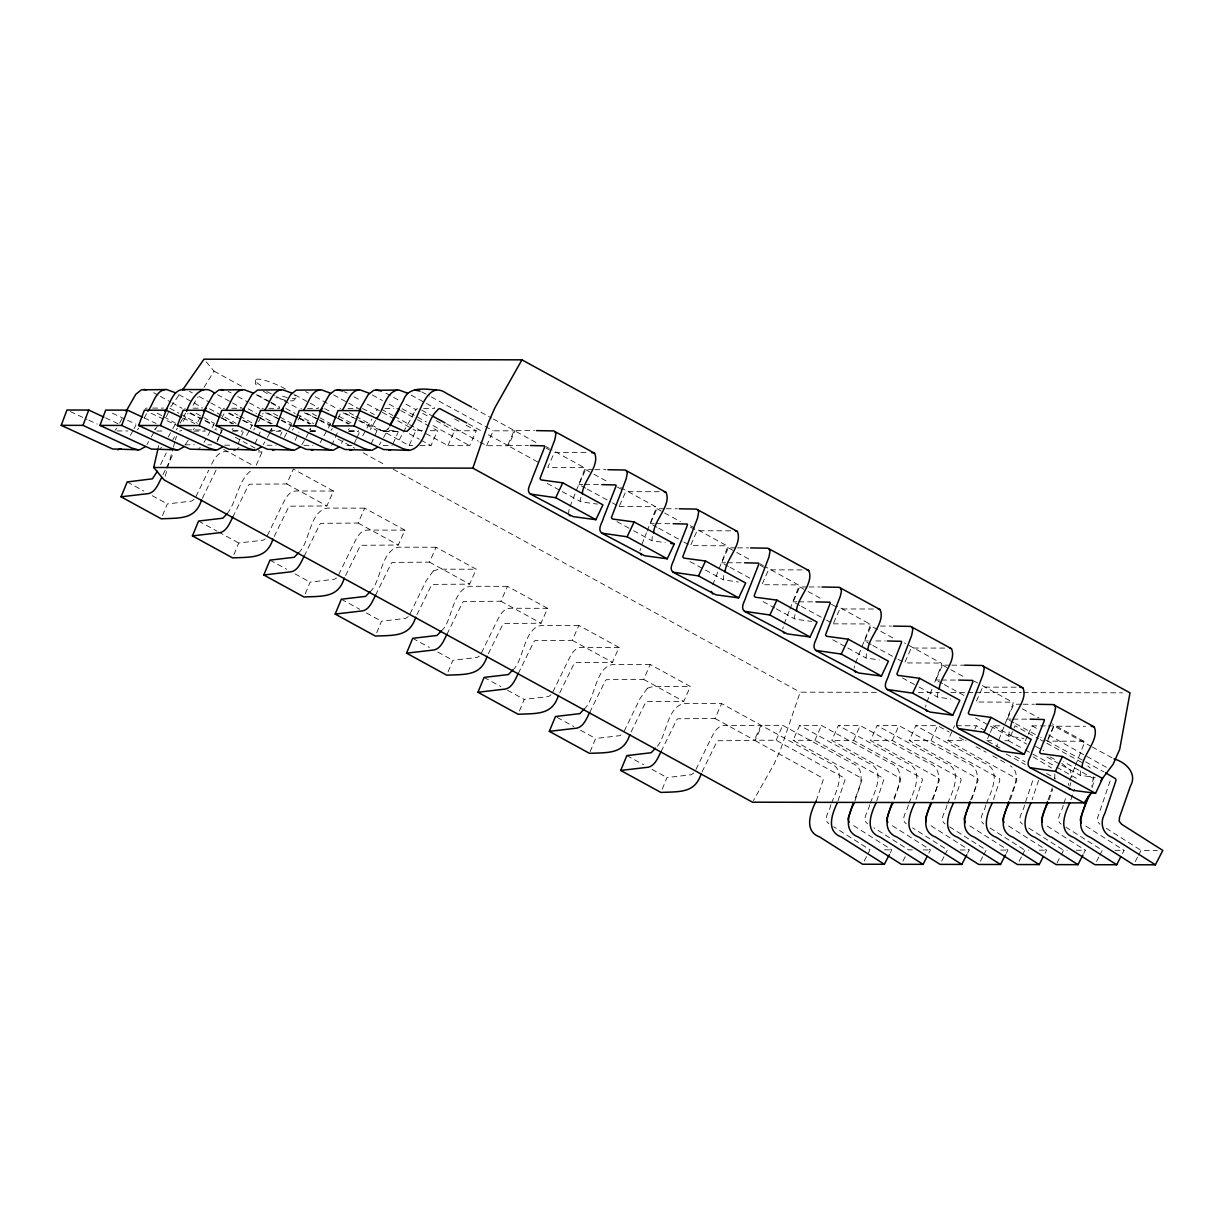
<?xml version="1.0" encoding="UTF-8"?>
<svg xmlns="http://www.w3.org/2000/svg" width="1224" height="1224" viewBox="0 0 1224 1224"><rect width="100%" height="100%" fill="white"/><g stroke="black" fill="none" stroke-linecap="round" stroke-linejoin="round"><path stroke-width="0.75" stroke-dasharray="5 3.75" d="M285.406 388.926A22.124 4.253 23.9 0 0 255.433 380.144L256.964 382.73L262.548 386.861M290.425 400.845C294.173 401.763 298.319 396.974 293.974 394.602M568.548 513.177L569.099 509.505M1038.564 780.3L1032.184 799.624M1054.813 778.862L1054.828 774.012M1093.705 776.98L1091.624 786.221M639.999 550.877L640.489 548.612M854.153 668.151L854.627 665.887M996.902 746.334L997.392 744.07M782.794 628.907L783.238 626.795M925.543 707.089L926.002 704.978M1068.307 785.273L1068.766 783.161M157.911 449.147L158.753 445.475M165.194 476.335L172.89 449.009M173.395 447.188L174.94 441.726M175.445 439.906L176.47 436.264M1032.674 780.805L1025.085 803.372M1069.837 786.175L1070.878 782.656M1110.107 780.973L1097.377 818.443L1097.454 821.335L1099.871 824.242M876.445 692.325L800.175 692.172L780.881 748.767L774.272 763.654L753.433 800.588M816.209 800.894L823.201 779.902A3.152 2.831 -89.9 0 0 822.528 777.974L754.367 740.214L760.961 725.327L782.748 725.373L851.277 762.904C867.938 768.779 859.523 788.7 854.474 799.563M830.882 804.704C830.438 810.212 822.161 818.978 828.847 823.691M831.494 802.975C836.512 791.454 847.268 769.406 829.505 762.858L721.609 703.616L684.43 703.54C666.055 706.324 666.606 739.418 655.452 748.185M837.981 800.94L844.973 779.902A3.152 2.831 -89.9 0 0 844.285 777.974L776.138 740.26L754.367 740.214M854.933 800.986L861.91 779.979A3.152 2.831 -89.9 0 0 861.252 778.051L793.091 740.291L799.685 725.404L821.457 725.449L890.001 762.98C906.663 768.856 898.232 788.791 893.199 799.654M869.606 804.78C869.162 810.288 860.87 819.07 867.571 823.767M870.203 803.066C875.236 791.53 885.977 769.483 868.214 762.934L799.685 725.404M876.705 801.031L883.682 779.979A3.152 2.831 -89.9 0 0 882.994 778.066L814.863 740.336L793.091 740.291M894.254 799.333L900.635 780.071A3.152 2.831 -89.9 0 0 899.977 778.127L831.8 740.367L838.394 725.48L860.181 725.526L928.71 763.057C945.372 768.947 936.957 788.868 931.908 799.731M908.315 804.872C907.871 810.365 899.594 819.147 906.28 823.844M908.927 803.143C913.961 791.607 924.701 769.559 906.938 763.026L838.394 725.48M916.026 799.379L922.406 780.055A3.152 2.831 -89.9 0 0 921.718 778.143L853.587 740.413L831.8 740.367M932.963 799.41L939.344 780.147A3.152 2.831 -89.9 0 0 938.686 778.219L870.524 740.443L877.118 725.557L898.89 725.602L967.434 763.149C984.096 769.024 975.666 788.944 970.632 799.808M947.039 804.948C946.596 810.456 938.318 819.223 945.005 823.92M947.651 803.219C952.624 791.699 963.533 769.636 945.662 763.103L877.118 725.557M954.751 799.456L961.131 780.132A3.152 2.831 -89.9 0 0 960.442 778.219L892.296 740.489L870.524 740.443M971.688 799.501L978.068 780.223A3.152 2.831 -89.9 0 0 977.41 778.296L909.233 740.535L915.843 725.648L937.615 725.694L931.02 740.581L909.233 740.535M985.764 805.025C985.305 810.533 977.027 819.3 983.729 823.997M986.36 803.296C991.394 791.775 1002.135 769.728 984.371 763.179L915.843 725.648M993.46 799.547L999.84 780.223A3.152 2.831 -89.9 0 0 999.151 778.296L931.02 740.581M1009.356 799.884C1011.85 790.123 1022.79 773.798 1010.366 765.826M1010.397 799.578L1016.777 780.3A3.152 2.831 -89.9 0 0 1016.119 778.372L947.957 740.612L954.552 725.725M1024.473 805.101C1024.029 810.609 1015.752 819.376 1022.438 824.089M1048.065 799.976L1052.288 787.874M1049.121 799.654L1052.732 789.312M1063.197 805.193C1062.753 810.686 1054.461 819.468 1061.162 824.165M1063.794 803.464L1066.211 796.549M1070.893 799.7L1074.519 789.342M1092.053 787.659L1094.225 780.468A3.152 2.831 -89.9 0 0 1093.568 778.541L1063.717 761.756M580.926 497.327L580.13 500.631L581.186 501.901L597.48 504.104M652.3 536.418L651.902 540.702L665.244 542.706M723.69 575.51L723.277 579.793L738.439 582.043M795.064 614.601L794.269 617.906L795.325 619.176L811.619 621.379M866.439 653.692L866.041 657.992L879.383 659.981M937.829 692.784L937.416 697.083L950.757 699.072M1009.203 731.876L1008.806 736.175L1023.952 738.409M1080.578 770.967L1080.18 775.266L1095.342 777.5M569.986 506.675L584.751 469.144A3.152 1.239 -61.3 0 0 584.659 467.874L550.953 449.33M641.942 544.267L646.471 532.777M712.751 584.858L727.515 547.327A3.152 1.239 -61.3 0 0 727.408 546.057L690.382 525.677M784.125 623.949L789.22 610.975M855.515 663.041L870.279 625.51A3.152 1.239 -61.3 0 0 870.172 624.24L836.482 605.696M926.889 702.132L931.984 689.158M998.845 739.74L1013.044 703.693A3.152 1.239 -61.3 0 0 1012.936 702.423L979.231 683.879M1069.654 780.315L1074.749 767.341M647.159 531.032L656.141 508.235A3.152 1.239 -61.3 0 0 656.033 506.966L620.66 487.504M789.924 609.215L798.889 586.418A3.152 1.239 -61.3 0 0 798.798 585.149L765.092 566.605M934.784 682.151L941.654 664.601A3.152 1.239 -61.3 0 0 941.562 663.332L904.521 642.952M1075.452 765.581L1084.418 742.784A3.152 1.239 -61.3 0 0 1084.311 741.53L1052.288 723.889M162.562 515.488L167.336 503.936L191.632 501.09L194.432 499.101M233.937 554.579L238.726 543.028L263.007 540.182L265.21 538.912M305.327 593.671L310.1 582.119L334.397 579.273L336.585 578.003M376.701 632.762L381.475 621.211L405.771 618.365L408.571 616.376M448.091 671.854L452.865 660.302L477.146 657.456L479.349 656.186M519.466 710.945L524.239 699.394L548.536 696.563L551.32 694.559M590.167 751.689L595.614 738.485L619.91 735.655L622.71 733.65M662.23 789.143L667.004 777.577L691.285 774.746L694.084 772.742M166.418 416.665L169.356 410.055M217.551 439.89L219.754 434.933M220.488 433.281L221.957 429.976L216.373 429.961M217.061 441.833L222.187 430.251M255.433 380.144L255.342 383.617L257.836 386.937M238.099 443.532L243.239 431.95M255.051 443.578L260.177 431.996M256.244 465.197L262.104 451.962L257.086 449.208M280.495 435.346L281.948 432.041M295.229 440.349L298.901 432.072M232.82 517.033L248.304 485.484A3.152 1.239 -61.3 0 1 249.528 484.214L286.737 483.954L293.332 469.067L333.479 491.053L326.885 505.94L289.705 506.201A3.152 1.239 -61.3 0 0 288.482 507.424L273.763 537.367M331.75 445.383L337.61 432.149M356.459 438.819L353.522 445.429L344.449 445.414M357.194 437.152L359.397 432.194M371.193 443.807L374.131 437.197M374.865 435.545L377.068 430.573L397.02 430.618M392.981 443.853L398.106 432.271M304.195 556.124L319.678 524.576A3.152 1.239 -61.3 0 1 320.902 523.321L358.112 523.046L364.706 508.159L404.869 530.145L398.274 545.032L361.08 545.292A3.152 1.239 -61.3 0 0 359.856 546.531L345.153 576.458M355.863 416.344L409.183 445.551L415.778 430.664L423.045 430.68M420.077 445.567L430.955 445.597L437.565 430.71L430.879 427.038M447.908 445.628L454.502 430.741L476.274 430.787L469.679 445.674L447.908 445.628L424.575 432.852M375.569 595.216L391.068 563.667A3.152 1.239 -61.3 0 1 392.277 562.413L429.502 562.137L436.096 547.25L476.243 569.236L469.649 584.123L432.47 584.384A3.152 1.239 -61.3 0 0 431.246 585.623L416.527 615.55M486.617 445.704L493.211 430.817L514.998 430.863L508.404 445.75L486.617 445.704L479.961 442.048M537.703 461.953L507.593 445.459L514.187 430.573L534.643 430.618M446.959 634.307L462.442 602.759A3.152 1.239 -61.3 0 1 463.667 601.504L500.876 601.229L507.47 586.342L547.618 608.328L541.023 623.215L503.844 623.475A3.152 1.239 -61.3 0 0 502.62 624.714L487.902 654.641M585.669 488.223L578.983 484.551L585.577 469.664L593.013 469.679M612.444 502.88L619.13 506.552L625.724 491.666L659.185 491.727M518.333 673.399L533.817 641.85A3.152 1.239 -61.3 0 1 535.041 640.596L572.251 640.32L578.86 625.433L619.007 647.419L612.413 662.306L575.219 662.567A3.152 1.239 -61.3 0 0 574.01 663.806L559.292 693.733M657.043 527.314L650.357 523.643L656.951 508.756L664.387 508.771M730.56 530.818L697.099 530.757L690.504 545.644L727.117 545.797M589.708 712.49L605.207 680.942A3.152 1.239 -61.3 0 1 606.431 679.687L643.64 679.412L650.235 664.525L690.382 686.511L683.788 701.398L646.609 701.658A3.152 1.239 -61.3 0 0 645.385 702.897L630.666 732.824M728.433 566.406L721.732 562.749L728.341 547.862L735.777 547.878M661.098 751.582L676.581 720.033A3.152 1.239 -61.3 0 1 677.805 718.779L715.015 718.503L721.609 703.616M799.808 605.498L793.121 601.841L799.716 586.954L807.151 586.969M702.056 771.916L716.759 741.989A3.152 1.239 -61.3 0 1 717.983 740.75L755.162 740.489L761.772 725.602L724.593 725.526C716.514 725.495 713.286 734.461 710.088 740.352L695.599 770.171M776.138 740.26L782.748 725.373M826.582 620.155L833.269 623.827L839.863 608.94L875.191 609.017M814.863 740.336L821.457 725.449M871.197 644.589L864.496 640.932L871.09 626.045L892.847 637.949M853.587 740.413L860.181 725.526M892.296 740.489L898.89 725.602M942.572 683.681L935.886 680.024L942.48 665.137L949.916 665.152M974.87 729.076L976.339 725.771L986.36 731.264M1000.008 747.986L986.682 740.688L989.604 734.079M990.338 732.426L993.276 725.801L1000.528 725.817M1013.946 722.772L1007.26 719.115L1013.855 704.228L1021.29 704.244M1004.827 740.734L1008.454 740.734L1015.048 725.847L1038.457 738.669M1025.391 740.765L1027.594 735.808M1028.328 734.155L1031.985 725.878L1046.505 725.909M1047.912 739.158L1053.772 725.924L1090.538 746.074M1048.142 739.449L1054.002 726.214L1085.611 726.276M160.619 464.6L166.25 453.002M163.037 474.637L165.454 469.664M166.25 468.012L173.487 453.125M195.947 496.531L208.814 470.031M202.388 498.275L216.051 470.154M227.174 513.636C237.334 500.907 238.053 478.936 252.603 469.557M267.322 535.622L281.811 505.803C284.993 499.897 288.237 490.946 296.3 490.977L333.479 491.053M298.549 552.728C309.718 543.961 309.152 510.867 327.542 508.082L364.706 508.159M338.696 574.714L353.185 544.894C356.383 538.988 359.611 530.038 367.69 530.068L404.869 530.145M369.939 591.819C381.092 583.052 380.526 549.958 398.917 547.174L436.096 547.25M410.086 613.805L426.029 581.048L433.265 570.935M441.313 630.911C452.467 622.144 451.916 589.05 470.291 586.265L507.47 586.342M481.46 652.897L495.95 623.077C499.147 617.171 502.376 608.221 510.454 608.252L547.618 608.328M512.688 670.002C523.857 661.235 523.291 628.142 541.681 625.357L578.86 625.433M552.85 691.988L567.324 662.169C570.522 656.263 573.75 647.312 581.828 647.343L619.007 647.419M584.077 709.094C595.231 700.327 594.68 667.233 613.056 664.448L650.235 664.525M624.225 731.08L640.167 698.338L647.404 688.209M211.66 464.217C214.598 457.501 220.09 449.774 228.643 451.901M864.236 861.008L869.989 849.808L833.605 826.705M890.123 853.051L891.776 849.854L850.634 823.721M902.96 861.099L905.423 856.295M928.848 853.128L930.485 849.93L890.934 824.808M941.669 861.176L944.148 856.372M944.959 854.765L947.437 849.961L912.614 827.868M967.572 853.204L969.209 850.007L928.067 823.89M980.393 861.252L982.857 856.448M983.683 854.842L986.146 850.037L949.748 826.934M1006.281 853.296L1007.933 850.083L966.792 823.966M1019.102 861.329L1021.581 856.525M1022.407 854.933L1024.87 850.129L1028.497 850.129M1045.005 853.373L1046.642 850.175L1007.092 825.053M1057.001 863.012L1060.29 856.601M1061.116 855.01L1063.58 850.206L1067.221 850.206M1083.714 853.449L1085.367 850.252L1044.225 824.135M1096.551 861.497L1099.014 856.693M1099.841 855.086L1102.304 850.282L1065.905 827.179M1122.439 853.526L1124.076 850.328L1082.934 824.211M1135.26 861.574L1137.739 856.769M1138.55 855.163L1141.028 850.359L1157.353 850.405M119.661 423.06L122.4 418.027M130.402 435.346L133.156 430.328M134.059 428.645L135.895 425.294M144.187 418.072L146.926 413.039M151.271 437.075L157.666 425.34M168.208 437.106L171.865 430.404M172.783 428.721L175.522 423.703M180.157 423.183L182.896 418.149M183.814 416.481L185.65 413.115M198.013 421.546L200.751 416.512M207.85 435.514L214.246 423.779M221.62 418.241L224.359 413.192M246.56 435.591L249.298 430.557M250.216 428.89L252.052 425.539M258.509 421.668L263.084 413.284M267.429 437.305L272.003 428.936M284.366 437.351L292.597 422.265M298.136 420.077L301.793 413.36M306.138 437.396L310.712 429.012M323.993 435.744L330.388 424.024M337.778 418.47L340.517 413.437M362.717 435.836L371.851 419.067M375.569 420.23L370.413 429.563M383.586 437.549L389.064 427.497M414.232 412.442L397.754 442.568M206.014 438.865L204.01 442.43M322.172 439.095L320.153 442.675M148.701 441.558L146.957 444.496M188.251 440.227L183.83 446.898M263.206 444.603L264.858 441.788M304.409 440.472L301.823 444.817M341.465 443.363L343.118 440.548M379.363 444.832L381.016 442.032M172.814 439.783L174.573 436.8M183.065 421.377L188.068 413.268M193.055 405.175L198.058 397.081M204.056 387.365L214.047 371.163L205.127 360.514M138.695 428.14L137.47 429.823M177.404 428.232L176.18 429.915M216.128 428.308L214.904 429.991M254.852 428.385L253.613 430.068M293.561 428.461L292.337 430.144M332.285 428.553L331.061 430.236M376.426 410.698L377.68 409.122M415.135 410.774L416.405 409.198A3.152 2.831 -89.9 0 1 417.568 408.678M116.907 428.094L115.071 430.282M154.622 429.639L155.632 428.186M193.346 429.716L194.356 428.262M232.055 429.792L233.065 428.339M270.779 429.869L271.789 428.415M309.488 429.961L310.498 428.507M348.213 430.037L349.223 428.584M387.947 428.66L385.269 431.292L382.668 431.292L359.841 420.75M170.825 406.751L180.464 392.935M161.537 447.387L160.038 448.627M200.246 447.464L198.747 448.703M238.971 447.54L237.471 448.78M433.281 570.935L439.064 569.16L476.243 569.236M647.419 688.209L653.203 686.434L690.382 686.511M179.76 431.154L181.779 430.282M152.602 408.082L163.465 408.112M193.132 408.173L202.19 408.189M231.841 408.25L240.898 408.265M268.745 408.326L279.623 408.342M307.469 408.403L318.332 408.433M347.998 408.495L357.056 408.51M384.902 408.571L393.96 408.587M423.626 408.648L434.489 408.663M186.629 429.899L205.219 429.945M233.08 430.282L242.153 430.297M269.984 430.358L280.877 430.374M310.513 430.435L317.781 430.45M349.238 430.527L358.311 430.542M430.297 430.695L437.565 430.71M184.916 444.802L194.417 444.817M207.743 444.848L211.553 444.848M507.593 445.459L528.523 445.505M224.665 445.169L231.933 445.184M267.016 445.245L276.089 445.276M303.919 445.322L312.992 445.352M383.173 445.49L392.246 445.505M409.183 445.551L412.809 445.551M258.386 451.962L262.104 451.962M585.944 452.635L554.35 452.574L547.755 467.461L584.353 467.614M594.864 469.695L606.018 469.71M578.983 484.551L582.777 484.566M584.689 484.566L599.913 484.597M619.13 506.552L655.727 506.705M666.254 508.786L677.408 508.802M650.357 523.643L654.167 523.658M656.064 523.658L671.288 523.688M737.628 547.878L748.782 547.893M721.732 562.749L725.541 562.749M727.438 562.749L742.662 562.78M801.949 569.91L768.488 569.848L761.894 584.735L798.492 584.888M809.003 586.969L820.156 586.985M793.121 601.841L796.916 601.841M798.828 601.841L814.052 601.871M833.269 623.827L869.881 623.98M880.393 626.061L891.546 626.076M864.496 640.932L868.306 640.932M875.91 640.948L885.426 640.963M944.699 648.093L911.253 648.032L904.643 662.918L941.256 663.071M951.767 665.152L964.787 665.183M935.886 680.024L939.68 680.024M941.593 680.024L958.713 680.07M1016.088 687.184L982.627 687.123L976.033 702.01L1012.631 702.163M918.383 692.417L939.359 692.463M950.788 692.478L966.042 692.509M967.954 692.509L973.677 692.524M975.574 692.524L1021.336 692.631M1023.249 692.631L1122.377 692.83M1023.157 704.244L1034.295 704.259M1007.26 719.115L1011.07 719.115M1012.967 719.115L1028.191 719.161M956.372 725.725L976.339 725.771M1048.325 725.924L1053.772 725.924M947.957 740.612L966.103 740.642M986.682 740.688L993.934 740.704M884.508 849.839L891.776 849.854M912.339 849.884L908.713 849.884L873.905 827.776M923.233 849.915L930.485 849.93M960.136 849.991L969.209 850.007M1000.666 850.068L1007.933 850.083M1039.39 850.16L1046.642 850.175M1076.294 850.236L1085.367 850.252M1115.003 850.313L1124.076 850.328M309.901 431.322L317.414 431.353M348.611 431.414L358.005 431.429M383.571 431.475L400.478 431.521M117.03 430.924L127.862 430.955M156.901 431.016L164.781 431.032M193.744 431.093L205.311 431.108M232.468 431.169L242.214 431.185M267.429 431.231L280.571 431.276M310.621 431.322L317.842 431.338M349.345 431.399L358.372 431.429M384.443 431.475L400.707 431.521M362.488 408.525L374.315 414.569M1084.02 741.27L1047.407 741.101L1040.721 737.429M285.743 400.416L275.89 397.601M402.084 408.755L426.35 421.943M324.651 408.602L332.255 412.656M285.926 408.51L295.214 413.483M169.769 408.281L179.056 413.253M343.041 412.916L353.124 417.613M337.87 418.363L349.636 423.841M304.317 412.84L317.766 419.098M319.449 419.893L331.214 425.371M299.146 418.287L310.911 423.764M265.608 412.763L292.49 425.279M260.421 418.21L272.187 423.688M228.567 413.467L236.966 417.384M243.683 420.505L252.098 424.422M221.712 418.118L233.478 423.611M189.842 413.391L203.291 419.648M204.974 420.429L213.374 424.346M182.988 418.042L194.754 423.519M151.133 413.299L176.333 425.049M144.279 417.965L156.045 423.443M112.409 413.222L125.858 419.48M127.541 420.276L135.94 424.177M105.555 417.889L119.003 424.147M70.334 411.585L87.134 419.404M88.816 420.184L97.216 424.101M421.729 391.864L429.701 396.025M344.296 391.711L347.249 393.118M305.572 391.619L308.524 393.042M266.847 391.542L274.819 395.704M228.138 391.466L231.091 392.889M189.414 391.389L192.367 392.797M547.25 483.419L560.561 490.702M562.229 491.604L580.528 501.611M616.972 521.608L631.936 529.793M633.604 530.696L651.902 540.702M690.015 561.602L723.277 579.793M763.057 601.611L774.7 607.976M776.368 608.879L794.667 618.885M832.779 639.785L846.075 647.068M847.742 647.97L866.041 657.992M902.486 677.974L917.464 686.159M919.117 687.062L937.416 697.083M975.528 717.968L988.839 725.251M990.507 726.169L1008.806 736.175M1046.918 757.059L1060.214 764.342M1061.881 765.26L1080.18 775.266M545.95 446.576L549.285 448.412M760.089 563.851L763.424 565.687M974.227 681.125L977.563 682.961M473.198 407.974L491.589 418.042M493.257 418.96L537.611 443.409M545.981 447.984L552.667 451.656M585.577 469.664L592.263 473.336M593.946 474.254L607.318 481.583M617.355 487.076L622.373 489.829M656.951 508.756L680.376 521.592M690.413 527.085L697.099 530.757M728.341 547.862L735.027 551.519M736.695 552.437L750.082 559.766M760.119 565.259L765.138 568.013M799.716 586.954L806.402 590.611M808.085 591.529L823.14 599.775M831.494 604.35L836.528 607.104M942.48 665.137L949.166 668.794M950.834 669.712L965.904 677.958M1022.224 708.803L1038.947 717.968M1092.221 746.992L1112.279 757.977M431.368 396.943L493.211 430.817M1031.985 725.878L1038.671 729.55M1048.708 735.043L1106.358 767.326M468.409 423.856L481.736 431.154M488.407 434.795L508.404 445.75M1047.178 740.811L1103.819 771.839M587.336 489.141L610.761 501.962M658.726 528.232L682.151 541.054M683.818 541.972L688.837 544.726M730.101 567.324L750.174 578.325M801.475 606.416L824.899 619.237M872.865 645.507L896.289 658.328M897.957 659.246L902.975 662M944.24 684.598L965.996 696.517M1015.629 723.69L1039.038 736.527M411.08 395.077L434.489 407.898M454.548 418.883L459.566 421.622M466.252 425.294L476.274 430.787M1040.125 739.587L1045.143 742.325M1046.811 743.243L1083.592 763.378M421.637 410.117L431.628 415.594M446.622 423.81L478.293 441.145M1035.397 746.242L1043.72 750.817M385.958 393.195L399.33 400.523M406.016 404.195L416.053 409.688M422.739 413.345L429.425 417.002M436.111 420.673L454.502 430.741M993.276 725.801L1026.707 744.115M1050.116 756.937L1056.802 760.594M433.021 425.6L469.679 445.674M1008.454 740.734L1023.448 748.95M1025.115 749.868L1055.103 766.285M1056.771 767.203L1076.584 778.464A3.152 2.831 -89.9 0 1 1077.273 780.377M372.371 395L382.393 400.493M389.079 404.149L399.116 409.642M400.784 410.56L415.823 418.807M417.506 419.71L429.196 426.12M1033.163 756.891L1051.477 767.938M381.245 409.122L392.919 415.517M394.587 416.42L407.913 423.718M409.581 424.636L422.907 431.934M1015.002 756.202L1024.993 761.68M1046.658 773.537L1053.329 777.194M353.935 396.79L360.621 400.447M367.307 404.104L380.679 411.432M382.347 412.35L415.778 430.664M1006.373 754.106L1025.345 764.556M409.306 433.724L419.297 439.202M420.964 440.12L430.955 445.597M333.647 394.924L347.019 402.237M348.687 403.155L358.724 408.648M939.282 726.597L949.319 732.105M959.341 737.598L966.027 741.254M976.064 746.747L986.1 752.24M992.786 755.897L1006.159 763.225M349.192 412.687L354.195 415.426M315.211 396.698L336.937 408.602M345.306 413.177L356.995 419.587M358.678 420.505L377.068 430.573M338.926 416.313L352.252 423.611M294.923 394.832L318.332 407.653M338.39 418.639L348.427 424.131M312.151 413.528L330.48 423.565M276.486 396.622L298.228 408.525M306.581 413.1L318.286 419.511M319.954 420.429L329.99 425.921M296.866 414.401L313.543 423.535M214.047 371.163L242.52 386.753M257.591 395.015L269.311 401.426M270.994 402.344L279.363 406.934M299.452 417.935L309.504 423.443M337.977 439.034L354.715 448.214M363.1 452.788L384.872 464.722M393.241 469.297L800.175 692.172M256.214 394.755L269.586 402.084M271.254 403.002L279.608 407.577M299.681 418.562L309.703 424.055M273.426 413.452L278.429 416.175M280.097 417.093L291.756 423.489M237.777 396.545L247.799 402.038M249.482 402.956L259.503 408.449M267.857 413.024L279.562 419.434M281.245 420.352L292.934 426.763M248.151 408.847L256.489 413.406M258.157 414.324L273.151 422.54M217.49 394.679L230.862 402.007M232.545 402.91L242.566 408.403M259.289 417.568L270.978 423.978M234.702 413.36L238.037 415.196M239.705 416.099L253.031 423.397M199.053 396.469L209.09 401.962M210.757 402.88L220.794 408.372M229.148 412.947L240.853 419.358M242.52 420.26L252.557 425.753M209.442 408.77L236.094 423.366M178.78 394.602L202.174 407.408M222.233 418.394L232.269 423.887M195.993 413.284L214.322 423.32M153.658 392.72L158.661 395.474M160.344 396.377L170.365 401.87M172.033 402.788L182.07 408.281M190.424 412.855L198.793 417.445M205.479 421.102L213.833 425.677M235.329 437.305L255.418 448.305M180.724 414.156L197.385 423.29M223.717 449.438L252.159 465.013M286.737 483.954L326.885 505.94M358.112 523.046L398.274 545.032M429.502 562.137L469.649 584.123M500.876 601.229L541.023 623.215M572.251 640.32L612.413 662.306M643.64 679.412L683.788 701.398M715.015 718.503L755.162 740.489M157.269 413.207L162.272 415.946M163.94 416.849L175.598 423.244M127.189 481.95L143.912 491.099M152.281 495.689L167.336 503.936M198.563 521.042L216.969 531.109M218.637 532.027L238.726 543.028M269.953 560.133L286.676 569.282M295.045 573.872L310.1 582.119M341.328 599.224L359.734 609.292M366.42 612.964L381.475 621.211M412.702 638.316L429.44 647.481M437.809 652.055L452.865 660.302M484.092 677.408L500.815 686.572M507.516 690.229L524.239 699.394M557.149 717.417L573.872 726.582M580.558 730.238L595.614 738.485M626.856 755.591L643.579 764.755M651.948 769.33L667.004 777.577M1061.805 763.348L1070.373 770.37L1071.903 777.469M267.398 393.7L262.747 390.808M1106.205 828.266L1141.028 850.359M1028.772 828.097L1063.58 850.206M990.048 828.021L1024.87 850.129M1087.799 765.995L1090.186 768.014M1054.201 777.776L1054.843 778.449A3.152 2.831 -89.9 0 1 1055.21 779.076M296.009 397.647A22.124 4.253 23.9 0 1 292.169 398.596M287.257 397.601A22.124 4.253 23.9 0 1 279.317 394.985M145.381 408.632A3.152 2.831 -89.9 0 1 147.171 408.082M184.686 408.372A3.152 2.831 -89.9 0 1 185.268 408.189M262.12 408.525A3.152 2.831 -89.9 0 1 263.313 408.311M300.844 408.602A3.152 2.831 -89.9 0 1 301.425 408.433M223.395 408.449A3.152 2.831 -89.9 0 1 224.604 408.235M340.134 408.51A3.152 2.831 -89.9 0 1 340.762 408.479"/><path stroke-width="1.5" d="M1091.854 792.509L1084.051 802.883L752.515 802.194L164.169 479.976L153.719 467.492L157.911 449.147M153.719 467.492L472.847 468.149L488.483 422.295L495.077 407.408L521.944 359.841L1130.012 692.845L1119.654 749.471L1113.06 764.357L1100.789 780.652M816.209 800.894C810.533 811.879 803.388 831.004 819.621 836.941L862.599 864.221L884.371 864.266L889.312 854.658M837.384 802.669C832.167 813.363 825.527 831.387 841.408 836.986L884.371 864.266M853.266 803.021L848.018 818.626L849.089 822.406M854.321 802.699C848.477 813.394 842.908 831.448 858.345 837.017L901.308 864.297L923.095 864.343L927.195 856.326M876.109 802.745C870.876 813.44 864.251 831.479 880.117 837.063L923.095 864.343M891.99 803.097L886.727 818.703L887.798 822.482M893.046 802.791C887.186 813.47 881.632 831.524 897.054 837.094L940.032 864.374L961.804 864.419L966.746 854.811M914.818 802.837C909.6 813.532 902.96 831.555 918.841 837.139L961.804 864.419M930.699 803.189L925.88 817.005L925.987 821.794M931.755 802.868C925.91 813.547 920.341 831.601 935.779 837.17L978.741 864.45L1000.528 864.496L1005.455 854.888M953.542 802.913C948.309 813.608 941.684 831.631 957.551 837.216L1000.528 864.496M970.02 801.536L964.175 818.856L965.246 822.65M970.479 802.944C964.634 813.639 959.065 831.693 974.503 837.262L1017.465 864.542L1039.237 864.572L1043.353 856.571M992.251 802.99C987.034 813.685 980.409 831.708 996.275 837.308L1039.237 864.572M1008.744 801.613L1002.884 818.948L1003.955 822.727M1009.203 803.021C1003.343 813.715 997.774 831.769 1013.212 837.338L1056.19 864.618L1077.961 864.664L1082.903 855.056M1030.975 803.066C1025.758 813.761 1019.118 831.8 1034.999 837.384L1077.961 864.664M1047.469 801.689L1042.022 817.25L1042.144 822.038M1047.912 803.112C1041.93 813.899 1036.56 831.815 1051.936 837.415L1094.899 864.695L1116.686 864.741L1120.786 856.739M1069.699 803.158C1064.467 813.853 1057.842 831.876 1073.708 837.461L1116.686 864.741M1087.998 796.594L1080.746 817.326L1080.302 820.279L1081.389 822.895M1089.651 794.56C1085.137 806.708 1071.413 830.056 1090.645 837.491L1133.623 864.771L1155.395 864.817L1162.8 850.405L1121.658 824.288L1119.226 821.365L1119.47 817.403L1130.333 786.313C1137.708 773.614 1125.835 762.124 1113.947 758.88M145.105 446.821L139.704 449.82L112.623 448.994L61.2 425.325L66.968 410.009L88.74 410.055L103.872 417.109M61.2 425.325L82.972 425.371L88.74 410.055M183.83 446.898L178.413 449.897L151.348 449.07L99.924 425.401L105.692 410.101L127.464 410.147L142.596 417.185M99.924 425.401L121.696 425.447L127.464 410.147M222.538 446.989L217.138 449.973L190.072 449.147L138.633 425.478L144.401 410.178L166.189 410.224L181.305 417.262M138.633 425.478L160.421 425.524L166.189 410.224M261.263 447.066L255.847 450.049L228.781 449.223L177.358 425.554L183.126 410.254L204.898 410.3L220.029 417.338M177.358 425.554L199.13 425.6L204.898 410.3M299.987 447.142L294.571 450.141L267.505 449.315L216.067 425.646L221.835 410.331L243.622 410.377L258.754 417.43M216.067 425.646L237.854 425.692L243.622 410.377M338.696 447.219L333.295 450.218L306.214 449.392L254.791 425.723L260.559 410.423L282.331 410.453L297.463 417.506M254.791 425.723L276.563 425.768L282.331 410.453M377.42 447.311L372.004 450.294L344.938 449.468L293.515 425.799L299.283 410.499L321.055 410.545L336.187 417.583M293.515 425.799L315.287 425.845L321.055 410.545M466.742 422.938L439.921 408.678A3.152 2.831 -89.9 0 0 438.146 409.275L436.922 410.82C425.921 420.444 426.09 447.234 409.198 450.386L383.663 449.545L332.224 425.876L337.992 410.576L359.78 410.621L403.476 430.97L407.026 431.338L409.719 428.706C419.327 420.23 424.789 378.185 446.454 393.332L471.531 407.057M332.224 425.876L354.011 425.921L359.78 410.621M582.333 493.823C582.624 481.231 600.296 465.962 594.573 453.217L553.707 430.924L536.495 430.618M653.708 532.914C653.692 520.429 671.945 504.977 665.948 492.323L625.082 470.016L607.884 469.71M725.082 572.006C725.618 559.307 742.861 544.236 737.322 531.415L696.456 509.108L679.259 508.802M796.472 611.097C796.763 598.521 814.434 583.236 808.712 570.506L767.846 548.199L750.633 547.908M867.847 650.189C868.137 637.612 885.824 622.327 880.087 609.598L839.22 587.306L822.023 587M939.236 689.28C939.527 676.704 957.199 661.419 951.461 648.689L910.61 626.397L893.398 626.091M1010.611 728.372C1010.596 715.887 1028.849 700.434 1022.851 687.781L981.985 665.489L964.787 665.183M1081.985 767.463C1082.521 754.764 1099.764 739.709 1094.225 726.872L1053.359 704.58L1036.162 704.274M201.578 499.928C195.442 519.435 180.938 517.951 161.201 518.792L121.054 496.806L127.189 481.95L152.388 478.829L157.406 471.225M272.967 539.019C266.817 558.527 252.312 557.042 232.575 557.884L192.428 535.898L198.563 521.042L222.86 518.196L227.174 513.636M344.342 578.111C338.207 597.618 323.687 596.134 303.965 596.975L263.803 574.989L269.953 560.133L294.234 557.287L298.549 552.728M415.732 617.202C409.581 636.725 395.077 635.225 375.34 636.067L335.192 614.081L341.328 599.224L365.624 596.379L369.939 591.819M487.106 656.293C480.956 675.816 466.451 674.332 446.714 675.158L406.567 653.172L412.702 638.316L436.999 635.47L441.313 630.911M558.481 695.385C552.345 714.908 537.841 713.424 518.104 714.25L477.941 692.264L484.092 677.408L508.373 674.562L512.688 670.002M629.87 734.492C623.72 753.999 609.215 752.515 589.478 753.341L549.331 731.355L555.466 716.499L579.763 713.653L584.077 709.094M701.245 773.583C695.094 793.091 680.59 791.607 660.853 792.433L620.706 770.447L626.856 755.591L651.137 752.745L655.452 748.185M530.375 494.052L555.742 497.709L562.765 482.837L602.912 504.839L595.889 519.695L573.199 516.635L530.313 494.022C525.509 490.258 531.216 483.189 532.134 478.706L544.619 447.112A3.152 1.239 -61.3 0 0 544.496 445.873L530.436 445.505M601.764 533.144L627.116 536.801L634.154 521.944L674.302 543.93L667.264 558.787L644.574 555.727L601.703 533.113C596.991 529.258 602.514 522.357 603.509 517.798L615.993 486.203A3.152 1.239 -61.3 0 0 615.871 484.964L601.81 484.612M673.078 572.205L698.506 575.892L705.529 561.036L745.676 583.022L738.653 597.878L715.948 594.818L673.078 572.205C668.258 568.38 673.98 561.418 674.883 556.889L687.368 525.295A3.152 1.239 -61.3 0 0 687.245 524.056L673.185 523.704M744.513 611.327L769.881 614.984L776.903 600.127L817.066 622.113L810.028 636.97L787.338 633.91L744.452 611.296C739.816 607.364 745.232 600.601 746.273 595.981L758.758 564.386A3.152 1.239 -61.3 0 0 758.635 563.147L744.574 562.795M815.903 650.418L841.255 654.075L848.293 639.219L888.44 661.205L881.418 676.061L858.712 673.001L815.842 650.403C811.191 646.456 816.607 639.693 817.647 635.072L830.132 603.478A3.152 1.239 -61.3 0 0 830.01 602.239L815.949 601.887M887.278 689.51L912.645 693.167L919.668 678.31L959.815 700.296L952.792 715.153L930.087 712.093L887.216 689.495C882.412 685.715 888.119 678.662 889.022 674.164L901.507 642.569A3.152 1.239 -61.3 0 0 901.384 641.33L887.339 640.978M958.591 728.586L984.019 732.258L991.042 717.402L1031.205 739.388L1024.167 754.244L1001.477 751.184L958.591 728.586C953.833 724.73 959.463 717.815 960.412 713.255L972.896 681.661A3.152 1.239 -61.3 0 0 972.774 680.422L958.713 680.07M1030.042 767.693L1055.394 771.35L1062.432 756.493L1102.579 778.479L1095.556 793.336L1072.851 790.276L1029.981 767.678C1025.115 763.914 1030.914 756.83 1031.786 752.347L1044.271 720.752A3.152 1.239 -61.3 0 0 1044.149 719.513L1030.088 719.161M161.43 477.941C158.141 484.153 154.958 493.7 146.421 493.838L121.054 496.806M232.82 517.033C229.531 523.245 226.333 532.792 217.796 532.93L192.428 535.898M304.195 556.124C300.875 562.336 297.753 571.899 289.17 572.021L263.803 574.989M375.569 595.216C372.28 601.428 369.113 610.975 360.56 611.113L335.192 614.081M446.959 634.307C443.669 640.534 440.487 650.066 431.934 650.204L406.567 653.172M518.333 673.399C515.059 679.626 511.831 689.143 503.309 689.296L477.941 692.264M589.708 712.49C586.418 718.717 583.236 728.249 574.699 728.387L549.331 731.355M661.098 751.582C657.778 757.794 654.656 767.356 646.073 767.479L620.706 770.447M126.057 411.31L135.787 394.312L141.387 389.829L166.678 389.553L175.43 392.766M147.844 411.356C153.168 404.654 155.111 391.175 165.194 389.507M164.781 411.402C170.182 404.884 172.049 390.961 182.345 389.538M186.568 411.432C190.164 400.493 200.736 382.087 214.154 392.843M203.505 411.478L213.236 394.465L218.821 389.982L244.112 389.706L252.863 392.919M226.195 409.841C231.03 403.43 233.157 391.099 242.627 389.676M243.132 409.872L251.945 394.541L257.545 390.058L282.82 389.783L291.587 393.011M264.904 409.918C269.739 403.522 271.881 391.175 281.352 389.752M281.857 409.964L290.669 394.618L296.254 390.15L321.545 389.875L330.296 393.088M303.628 409.994C308.463 403.599 310.605 391.267 320.076 389.829M319.648 411.708L329.378 394.709L334.978 390.227L360.269 389.951L369.021 393.164M342.353 410.086C347.188 403.675 349.314 391.343 358.785 389.905M359.29 410.117L368.103 394.786L373.702 390.303L398.978 390.028L407.745 393.241M376.487 418.562C383.816 410.514 385.07 392.812 397.509 389.982M389.767 425.309L403.492 400.126C408.219 386.233 424.667 388.957 436.218 390.073M389.982 425.814L399.422 409.198M165.898 410.254L167.122 408.709M243.331 410.423L244.05 409.352M282.055 410.499L283.28 408.954M359.489 410.652L360.713 409.107M182.606 389.859L204.01 359.183L521.944 359.841M205.341 409.275L205.831 408.801A3.152 2.831 -89.9 0 1 206.382 408.449M321.484 409.52L321.988 409.03A3.152 2.831 -89.9 0 1 322.524 408.694M121.145 448.642L117.688 449.789M351.946 449.881L350.003 450.264M390.655 449.958L388.712 450.356M235.788 449.636L233.845 450.034M274.513 449.713L272.554 450.111M313.222 449.805L311.279 450.187M203.918 389.584L182.376 389.538L185.054 389.798M591.529 452.651L594.573 453.217M1019.806 687.199L1022.851 687.781M1091.181 726.291L1094.225 726.872M409.198 450.386L402.895 448.642L354.011 425.921M370.474 450.31L364.171 448.565L315.287 425.845M331.75 450.233L325.462 448.474L276.563 425.768M293.041 450.141L286.737 448.397L237.854 425.692M254.317 450.065L248.028 448.321L199.13 425.6M215.608 449.988L209.304 448.244L160.421 425.524M176.883 449.912L170.58 448.152L121.696 425.447M138.159 449.835L131.871 448.076L82.972 425.371M414.676 390.012L420.046 391.083M375.967 389.936L381.536 391.083M337.243 389.859L342.812 390.992M221.085 389.615L223.426 389.813M143.652 389.462L146.329 389.722M664.112 491.788L665.948 492.323M735.486 530.879L737.322 531.415M878.251 609.062L880.087 609.598M949.64 648.154L951.461 648.689M562.765 482.837L541.039 479.915L539.983 478.63L554.809 439.814L555.926 433.74L554.778 431.475M634.154 521.944L612.413 519.007L611.357 517.721L626.183 478.905L627.3 472.831L626.168 470.567M670.676 543.441L674.302 543.93M705.529 561.036L683.803 558.098L682.732 556.813L697.573 517.997L698.69 511.923L697.542 509.658M776.903 600.127L755.177 597.19L754.122 595.904L768.947 557.088L770.064 551.014L768.932 548.75M848.293 639.219L826.552 636.281L825.496 634.996L840.322 596.18L841.439 591.253L840.429 587.948M919.668 678.31L897.942 675.373L896.871 674.087L911.712 635.271L912.829 629.197L911.681 626.933M991.042 717.402L969.316 714.464L968.261 713.179L983.086 674.363L984.203 668.289L983.071 666.024M1062.432 756.493L1040.691 753.556L1039.635 752.27L1054.476 713.454L1055.578 707.38L1054.445 705.116M807.075 570.002L808.712 570.506M1105.486 772.757L1115.309 778.541A3.152 2.831 -89.9 0 1 1115.997 780.453L1104.798 813.577C1099.657 822.39 1102.151 833.881 1112.432 837.537L1155.395 864.817M433.296 416.497L444.97 422.892M555.742 497.709L595.889 519.695M627.116 536.801L667.264 558.787M698.506 575.892L738.653 597.878M769.881 614.984L810.028 636.97M841.255 654.075L881.418 676.061M912.645 693.167L952.792 715.153M984.019 732.258L1024.167 754.244M1055.394 771.35L1095.556 793.336M472.847 468.149L1084.051 802.883M1069.791 789.495L1068.384 787.858M998.417 750.404L997.009 748.767M927.027 711.312L925.665 709.767M855.653 672.221L854.245 670.584M784.263 633.129L783.268 632.273M712.888 594.038L711.312 591.406M641.514 554.946L640.504 554.089M570.124 515.855L569.221 515.12"/></g></svg>
